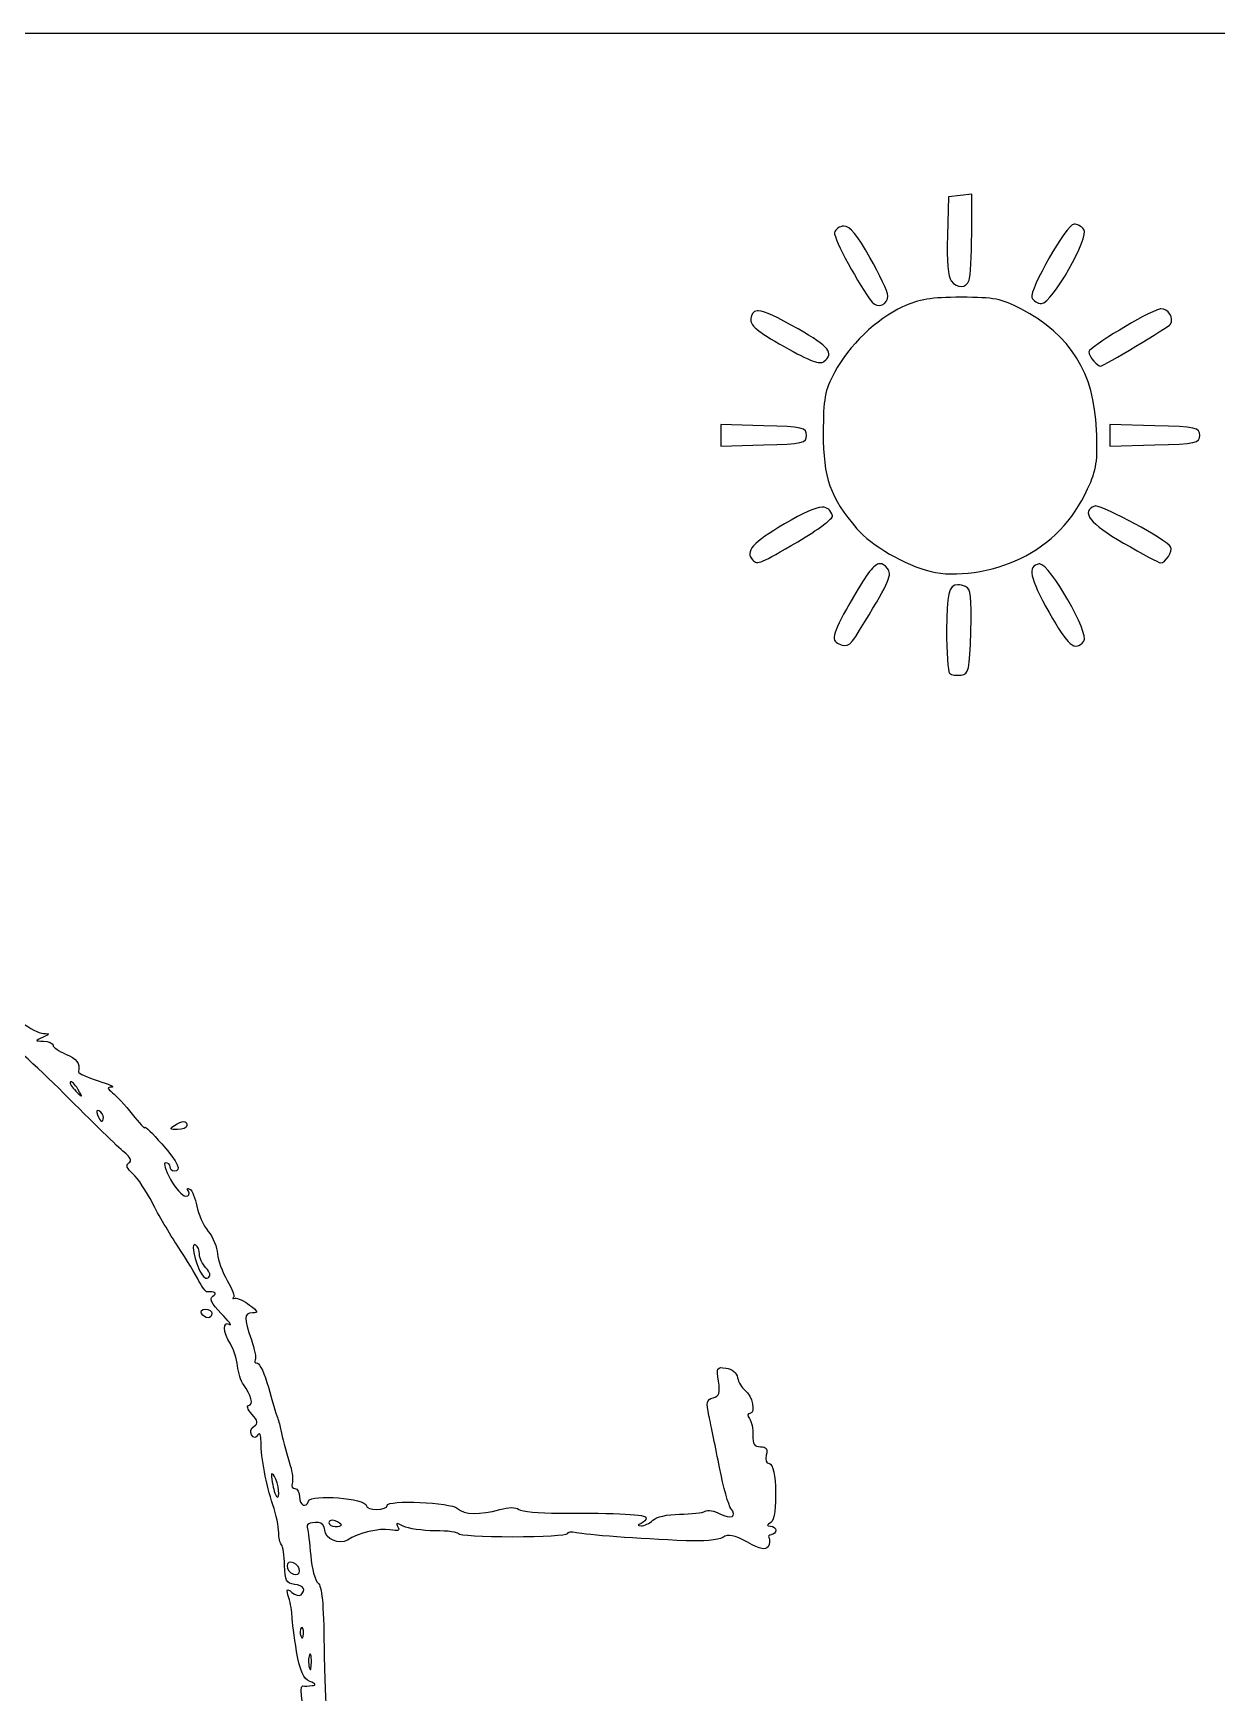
# Model space of a CAD drawing. Extents: x 164 to 448, y 306 to 448.
# Drawn here: x 347.1 to 396.1, y 378.9 to 447.7 of the extents above; entities that cross this region are included whole.
import ezdxf

# ---------------------------------------------------------------- set-up
doc = ezdxf.new("R2010")
doc.units = 0
doc.layers.add('Layer_1', color=7, linetype='CONTINUOUS')

msp = doc.modelspace()

# ---------------------------------------------------------------- linework, layer by layer
at = {"layer": 'Layer_1', "color": 7}
for points in [[(322.837852, 447.655975), (431.177868, 447.655975)], [(385.988117, 440.987613), (385.512066, 440.932054), (385.034513, 440.877912), (384.984624, 439.256324)], [(385.987918, 439.342894), (385.988117, 440.987613)], [(377.147906, 436.153606), (377.147792, 436.153606)], [(393.826337, 436.238844), (393.826507, 436.240063)], [(393.826507, 436.240063), (393.827981, 436.238589)], [(375.590665, 431.444041), (375.590665, 430.998746), (375.590665, 430.553424), (377.367534, 430.603313)], [(377.367534, 431.394321), (375.590665, 431.444041)], [(391.706872, 431.444041), (391.706872, 430.998746), (391.706872, 430.553424), (393.57017, 430.603313)], [(393.57017, 431.394321), (391.706872, 431.444041)], [(391.113723, 428.072343), (391.113609, 428.073619)], [(388.805698, 425.677323), (388.806491, 425.677323)], [(385.41685, 424.813068), (385.41685, 424.811622)], [(348.647584, 404.216391), (348.647896, 404.216646)], [(349.844031, 403.015748), (349.844315, 403.016031)], [(353.994746, 397.093408), (353.994463, 397.093493)], [(357.103389, 387.874828), (357.103106, 387.874828)], [(377.690828, 385.470454), (377.693717, 385.452057)], [(357.888302, 384.303487), (357.888302, 384.303231)], [(358.215477, 381.597959), (358.216328, 381.597959)], [(358.554246, 380.479833), (358.553679, 380.479975)]]:
    msp.add_lwpolyline(points, dxfattribs=at)
for points in [[(380.697109, 439.663493)], [(390.227386, 439.751197)], [(385.554529, 436.716142)], [(379.788917, 428.020894)], [(382.179543, 425.682907)], [(385.416765, 424.813124)], [(353.087235, 402.241011)], [(354.352167, 394.450866)], [(359.619534, 386.033811)]]:
    msp.add_lwpolyline(points, close=True, dxfattribs=at)
for points in [[(380.307458, 439.390998), (380.262954, 439.159691), (381.333203, 437.180542), (381.864586, 436.511112)], [(380.697109, 439.663408), (380.512006, 439.663408), (380.336457, 439.541802), (380.307458, 439.390998)], [(381.772318, 438.364176), (381.2508, 439.282176), (380.934879, 439.663493), (380.697109, 439.663493)], [(385.882469, 437.425398), (385.940296, 437.576202), (385.987918, 438.438898), (385.987918, 439.342894)], [(390.227386, 439.751282), (389.928557, 439.751282), (388.362898, 437.015339), (388.482746, 436.702932)], [(388.885578, 436.45972), (389.31755, 436.461761), (390.888709, 439.223556), (390.633137, 439.531512)], [(390.633137, 439.531512), (390.533074, 439.651984), (390.350239, 439.751197), (390.227386, 439.751197)], [(384.984624, 439.256324), (384.952309, 438.210482), (385.007301, 437.55103), (385.136844, 437.394501)], [(382.516441, 436.780687), (382.513606, 436.937159), (382.178438, 437.649307), (381.772318, 438.364176)], [(385.136844, 437.394501), (385.404435, 437.07223), (385.752302, 437.086261), (385.882469, 437.425398)], [(381.864586, 436.511112), (382.08172, 436.237569), (382.523641, 436.42097), (382.516441, 436.780687)], [(385.554529, 436.716142), (384.294926, 436.71668), (383.828542, 436.640173), (383.128753, 436.31915)], [(388.030139, 436.234195), (387.226602, 436.656161), (386.923068, 436.715518), (385.554529, 436.716142)], [(388.482746, 436.702932), (388.53462, 436.568003), (388.715754, 436.458869), (388.885578, 436.45972)], [(376.838816, 435.840123), (376.797713, 435.553257), (377.071824, 435.321751), (378.215773, 434.675565)], [(377.096485, 436.152132), (376.938595, 436.137959), (376.865745, 436.030809), (376.838816, 435.840123)], [(377.147792, 436.153606), (377.12795, 436.154145), (377.112926, 436.153606), (377.096485, 436.152132)], [(378.797329, 435.406535), (377.920006, 435.908466), (377.423263, 436.145471), (377.147906, 436.153606)], [(383.128753, 436.31915), (382.037357, 435.818721), (380.895987, 434.719956), (380.301619, 433.598939)], [(391.160494, 431.224469), (391.0644, 433.594545), (390.090898, 435.152041), (388.030139, 436.234195)], [(393.769304, 436.230085), (393.225732, 436.087786), (390.852822, 434.647644), (390.846954, 434.456192)], [(393.827981, 436.238589), (393.808139, 436.23737), (393.788863, 436.236945), (393.769304, 436.230085)], [(394.226249, 435.60309), (394.385556, 435.860759), (394.116831, 436.257269), (393.826337, 436.238844)], [(379.869591, 434.05886), (380.295921, 434.41268), (380.096362, 434.663263), (378.797329, 435.406535)], [(391.312687, 433.858479), (391.439112, 433.858479), (394.151924, 435.482872), (394.226249, 435.60309)], [(378.215773, 434.675565), (379.290132, 434.068724), (379.698548, 433.916929), (379.869591, 434.05886)], [(390.846954, 434.456192), (390.84412, 434.356129), (390.934545, 434.180948), (391.049065, 434.066542)], [(391.049065, 434.066542), (391.163301, 433.952022), (391.281789, 433.858479), (391.312687, 433.858479)], [(380.301619, 433.598939), (379.898447, 432.838488), (379.840677, 432.530107), (379.838721, 431.085288)], [(379.142929, 430.998831), (379.142929, 431.319657), (379.011685, 431.348627), (377.367534, 431.394321)], [(379.838721, 431.085288), (379.836113, 429.23812), (380.119351, 428.43515), (381.236173, 427.130192)], [(390.791367, 428.77817), (391.167043, 429.598063), (391.213814, 429.909506), (391.160494, 431.224469)], [(395.433439, 430.998831), (395.433439, 431.320876), (395.301345, 431.348598), (393.57017, 431.394321)], [(377.367534, 430.603313), (379.011827, 430.648951), (379.142929, 430.677865), (379.142929, 430.998831)], [(393.57017, 430.603313), (395.301203, 430.648951), (395.433439, 430.677014), (395.433439, 430.998831)], [(388.006696, 425.895335), (389.255669, 426.49988), (390.192151, 427.469357), (390.791367, 428.77817)], [(379.788917, 428.020894), (379.491449, 428.012391), (379.017411, 427.78902), (378.233263, 427.33097)], [(378.789902, 426.594132), (379.614132, 427.079225), (380.260006, 427.561143), (380.225424, 427.664948)], [(380.225424, 427.664948), (380.145203, 427.905609), (380.020195, 428.027811), (379.788917, 428.020894)], [(391.084413, 428.06795), (390.493616, 427.841178), (390.885704, 427.337008), (392.275332, 426.538658)], [(391.113609, 428.073619), (391.102271, 428.073789), (391.090932, 428.072031), (391.084413, 428.06795)], [(394.241159, 426.368778), (394.049254, 426.6792), (391.484891, 428.066957), (391.113723, 428.072343)], [(378.233263, 427.33097), (376.919631, 426.56366), (376.576016, 426.171288), (376.919291, 425.828013)], [(381.236173, 427.130192), (381.831789, 426.434372), (383.228107, 425.625817), (384.303572, 425.353351)], [(376.919291, 425.828013), (377.115165, 425.632139), (377.245106, 425.684863), (378.789902, 426.594132)], [(392.275332, 426.538658), (393.058828, 426.088602), (393.749263, 425.718028), (393.809046, 425.715449)], [(393.809046, 425.715449), (394.004636, 425.706945), (394.338444, 426.211342), (394.241159, 426.368778)], [(382.179543, 425.682992), (381.942, 425.668819), (381.654595, 425.274094), (381.089679, 424.306063)], [(382.494472, 425.48675), (382.385055, 425.618561), (382.287543, 425.68971), (382.179543, 425.682907)], [(384.303572, 425.353351), (385.27183, 425.108154), (386.860365, 425.339178), (388.006696, 425.895335)], [(388.786649, 425.675877), (388.287468, 425.579783), (388.382627, 425.110989), (389.196794, 423.663165)], [(388.806491, 425.677323), (388.800822, 425.677635), (388.792318, 425.677068), (388.786649, 425.675877)], [(390.633817, 422.466406), (390.890353, 422.775411), (389.236252, 425.660202), (388.805698, 425.677323)], [(381.55405, 423.260164), (382.586372, 424.959562), (382.702876, 425.2356), (382.494472, 425.48675)], [(381.089679, 424.306063), (380.229591, 422.832076), (380.128819, 422.504929), (380.486183, 422.360759)], [(385.41685, 424.811622), (385.031764, 424.825795), (384.948085, 424.372167), (384.948085, 422.949827)], [(385.734643, 424.73262), (385.611052, 424.780243), (385.505603, 424.809439), (385.416765, 424.813124)], [(385.951493, 422.875191), (385.992028, 424.323865), (385.953846, 424.64846), (385.734643, 424.73262)], [(389.196794, 423.663165), (389.979978, 422.270476), (390.270784, 422.028935), (390.633817, 422.466406)], [(380.486183, 422.360759), (380.885187, 422.199751), (380.935474, 422.241704), (381.55405, 423.260164)], [(384.948085, 422.949827), (384.948085, 422.022756), (385.003644, 421.209751), (385.071109, 421.142173)], [(385.547187, 421.069039), (385.87286, 421.115811), (385.906195, 421.258961), (385.951493, 422.875191)], [(385.071109, 421.142173), (385.138573, 421.074709), (385.352589, 421.040976), (385.547187, 421.069039)], [(346.630226, 406.683865), (346.952951, 406.437817), (347.358362, 406.230973), (347.531304, 406.224198)], [(348.382743, 403.735578), (347.232841, 404.892822), (345.980466, 406.003351), (345.599745, 406.20342)], [(347.499272, 406.063191), (347.169036, 405.921175), (347.170963, 405.913805), (347.542642, 405.902183)], [(347.531304, 406.224198), (347.813351, 406.21286), (347.810233, 406.195852), (347.499272, 406.063191)], [(347.542642, 405.902183), (347.756658, 405.893679), (347.932009, 405.821112), (347.932009, 405.737773)], [(347.932009, 405.737773), (347.932009, 405.654435), (348.165584, 405.488891), (348.451174, 405.370687)], [(348.451174, 405.370687), (348.921329, 405.175946), (349.047641, 405.005386), (348.992422, 404.64)], [(348.647896, 404.216646), (348.602542, 404.171291), (348.705723, 403.999512), (348.876935, 403.835187)], [(348.959424, 403.917676), (348.833565, 404.127439), (348.69325, 404.261943), (348.647584, 404.216391)], [(348.992422, 404.64), (348.981083, 404.571685), (349.342727, 404.401606), (349.793974, 404.262709)], [(349.793974, 404.262709), (350.245222, 404.123811), (350.502211, 404.005039), (350.364957, 403.998236)], [(350.872356, 401.310142), (350.653238, 401.487024), (349.532674, 402.578306), (348.382743, 403.735578)], [(348.876935, 403.835187), (349.174942, 403.549739), (349.17857, 403.553424), (348.959424, 403.917676)], [(350.364957, 403.998236), (350.164548, 403.989732), (350.171351, 403.944094), (350.39954, 403.769764)], [(350.39954, 403.769764), (350.555729, 403.650709), (350.920973, 403.250683), (351.211382, 402.880649)], [(349.844315, 403.016031), (349.74652, 403.076409), (349.717323, 403.007528), (349.776, 402.853039)], [(349.776, 402.853039), (349.890803, 402.553247), (350.014961, 402.498397), (350.014961, 402.747307)], [(350.014961, 402.747307), (350.014961, 402.836882), (349.937575, 402.957638), (349.844031, 403.015748)], [(351.211382, 402.880649), (351.501678, 402.510671), (351.739193, 402.262271), (351.739193, 402.328772)], [(351.739193, 402.328772), (351.739193, 402.395386), (352.050721, 402.089811), (352.431386, 401.649817)], [(353.087291, 402.241011), (352.772419, 402.242939), (352.747559, 402.275594), (352.957465, 402.411373)], [(352.957465, 402.411373), (353.292945, 402.628224), (353.47663, 402.628224), (353.47663, 402.411373)], [(353.47663, 402.411373), (353.47663, 402.316413), (353.301449, 402.239594), (353.087235, 402.241011)], [(352.431386, 401.649817), (353.12491, 400.84852), (353.274211, 400.524945), (352.950551, 400.524945)], [(351.070498, 400.864734), (351.207411, 400.949206), (351.144198, 401.090939), (350.872356, 401.310142)], [(351.238876, 400.407307), (350.983191, 400.638331), (350.931628, 400.778816), (351.070498, 400.864734)], [(352.593386, 400.871339), (352.492189, 400.871339), (352.584882, 400.559811), (352.79833, 400.179061)], [(352.777354, 400.698142), (352.777354, 400.793102), (352.694866, 400.871339), (352.593386, 400.871339)], [(352.045757, 399.208649), (351.804813, 399.684557), (351.441723, 400.223906), (351.238876, 400.407307)], [(352.950551, 400.524945), (352.85559, 400.524945), (352.777354, 400.603181), (352.777354, 400.698142)], [(352.79833, 400.179061), (353.012063, 399.798312), (353.294507, 399.486813), (353.425354, 399.486813)], [(353.425354, 399.486813), (353.561417, 399.486813), (353.610456, 399.572986), (353.539874, 399.686655)], [(353.539874, 399.686655), (353.467874, 399.802876), (353.491968, 399.840009), (353.596567, 399.77538)], [(353.596567, 399.77538), (353.695496, 399.714151), (353.826456, 399.398542), (353.887373, 399.074031)], [(353.108636, 397.38994), (352.764907, 397.91435), (352.286674, 398.732712), (352.045757, 399.208649)], [(353.887373, 399.074031), (353.948601, 398.749436), (354.1612, 398.276589), (354.360362, 398.023285)], [(354.360362, 398.023285), (354.559921, 397.769868), (354.73326, 397.352948), (354.746186, 397.096639)], [(353.974706, 395.970491), (353.841761, 396.226743), (353.452365, 396.865559), (353.108636, 397.38994)], [(353.85103, 397.461203), (353.662526, 397.577707), (353.722054, 397.084876), (353.969802, 396.473953)], [(353.994463, 397.093493), (353.994463, 397.246847), (353.92955, 397.412447), (353.85103, 397.461203)], [(354.265455, 396.51514), (354.116636, 396.679833), (353.994746, 396.940025), (353.994746, 397.093408)], [(354.746186, 397.096639), (354.760359, 396.840387), (354.939225, 396.343559), (355.146041, 395.992687)], [(353.969802, 396.473953), (354.080069, 396.20211), (354.248447, 396.037984), (354.351628, 396.101707)], [(354.320872, 395.516665), (354.263329, 395.508161), (354.107424, 395.713956), (353.974706, 395.970491)], [(354.351628, 396.101707), (354.474369, 396.177109), (354.445455, 396.31629), (354.265455, 396.51514)], [(355.146041, 395.992687), (355.35297, 395.641701), (355.469445, 395.323795), (355.40456, 395.286094)], [(354.555581, 395.345169), (354.745786, 395.465924), (354.627298, 395.552098), (354.320872, 395.516665)], [(354.90172, 394.624148), (354.491745, 395.049373), (354.397946, 395.245049), (354.555581, 395.345169)], [(355.40456, 395.286094), (355.339647, 395.24811), (355.368844, 395.235638), (355.470324, 395.257748)], [(355.470324, 395.257748), (355.571237, 395.280425), (355.843987, 395.152016), (356.076003, 394.97366)], [(354.082309, 394.624063), (354.023631, 394.719024), (354.096482, 394.79726), (354.245017, 394.79726)], [(354.352167, 394.450866), (354.262592, 394.450866), (354.141269, 394.529102), (354.082309, 394.624063)], [(354.245017, 394.79726), (354.393553, 394.79726), (354.514876, 394.719024), (354.514876, 394.624063)], [(354.514876, 394.624063), (354.514876, 394.529102), (354.441175, 394.450866), (354.352167, 394.450866)], [(355.247915, 394.168706), (355.36697, 394.09869), (355.211631, 394.303068), (354.90172, 394.624148)], [(356.195058, 394.645465), (355.834803, 394.639795), (355.826526, 394.435984), (356.149704, 393.528189)], [(356.076003, 394.97366), (356.420554, 394.708904), (356.442409, 394.648696), (356.195058, 394.645465)], [(355.277395, 393.361852), (354.968561, 393.843997), (354.950447, 394.345191), (355.247915, 394.168706)], [(355.573474, 392.459386), (355.545128, 392.74492), (355.412466, 393.151068), (355.277395, 393.361852)], [(356.149704, 393.528189), (356.282932, 393.153761), (356.352948, 392.783811), (356.304759, 392.706113)], [(356.304759, 392.706113), (356.256853, 392.628161), (356.296255, 392.564665), (356.396034, 392.564665)], [(356.396034, 392.564665), (356.49383, 392.564665), (356.698746, 392.116904), (356.85074, 391.569619)], [(355.820939, 391.68068), (355.712939, 391.823263), (355.601537, 392.173909), (355.573474, 392.459386)], [(375.497379, 391.819124), (375.406104, 392.37874), (375.429915, 392.419134), (375.812082, 392.364907)], [(375.812082, 392.364907), (376.057562, 392.330324), (376.251055, 392.168183), (376.29006, 391.964542)], [(376.29006, 391.964542), (376.325776, 391.776605), (376.464107, 391.542917), (376.596768, 391.445348)], [(356.038072, 390.815405), (356.250387, 390.815405), (356.137852, 391.262372), (355.820939, 391.68068)], [(356.85074, 391.569619), (357.002677, 391.022277), (357.171225, 390.457701), (357.22582, 390.31492)], [(375.276277, 391.131298), (375.535647, 391.198762), (375.576778, 391.328306), (375.497379, 391.819124)], [(376.596768, 391.445348), (376.895937, 391.225663), (377.054592, 390.489222), (376.80313, 390.489222)], [(356.166482, 390.458693), (355.989033, 390.655134), (355.931206, 390.815405), (356.038072, 390.815405)], [(375.104781, 390.379181), (374.978072, 390.954898), (375.0016, 391.059468), (375.276277, 391.131298)], [(376.80313, 390.489222), (376.685209, 390.489222), (376.676705, 390.410986), (376.780453, 390.272939)], [(356.156561, 389.604869), (356.084561, 389.721657), (356.128214, 389.879546), (356.257757, 389.958917)], [(356.257757, 389.958917), (356.444277, 390.074003), (356.426135, 390.171798), (356.166482, 390.458693)], [(357.22582, 390.31492), (357.279962, 390.172337), (357.345442, 389.938507), (357.371237, 389.795783)], [(357.371237, 389.795783), (357.427363, 389.485304), (357.548119, 389.027962), (357.759187, 388.3248)], [(375.544236, 388.239562), (375.383511, 389.04857), (375.185568, 390.011414), (375.104781, 390.379181)], [(376.780453, 390.272939), (376.869178, 390.153883), (376.933241, 389.842469), (376.923319, 389.580661)], [(356.413946, 389.5992), (356.316151, 389.440743), (356.256624, 389.441877), (356.156561, 389.604869)], [(356.547175, 389.314885), (356.541506, 389.597783), (356.487647, 389.718), (356.413946, 389.5992)], [(357.036236, 386.698507), (356.753055, 387.553748), (356.555849, 388.609455), (356.547175, 389.314885)], [(376.923319, 389.580661), (376.909146, 389.221115), (376.986249, 389.104753), (377.236718, 389.104753)], [(377.236718, 389.104753), (377.482482, 389.104753), (377.544305, 389.015745), (377.477379, 388.758643)], [(377.477379, 388.758643), (377.422387, 388.547745), (377.47171, 388.412476), (377.605222, 388.412476)], [(377.605222, 388.412476), (377.915474, 388.412476), (377.969644, 386.157317), (377.663899, 385.963398)], [(357.103106, 387.874828), (356.972712, 388.069569), (356.949468, 388.010324), (357.01183, 387.637285)], [(357.188428, 387.046035), (357.356806, 386.877373), (357.282255, 387.608173), (357.103389, 387.874828)], [(357.759187, 388.3248), (357.84536, 388.039209), (357.881927, 387.708265), (357.840825, 387.589294)], [(376.013852, 386.548072), (375.916056, 386.669395), (375.704932, 387.430498), (375.544236, 388.239562)], [(357.01183, 387.637285), (357.057184, 387.363742), (357.136838, 387.097795), (357.188428, 387.046035)], [(357.840825, 387.589294), (357.800856, 387.470239), (357.849329, 387.373011), (357.954211, 387.373011)], [(357.954211, 387.373011), (358.057392, 387.373011), (358.141581, 387.217389), (358.141581, 387.026844)], [(358.141581, 387.026844), (358.141581, 386.671578), (358.41314, 386.545181), (358.516661, 386.85223)], [(358.516661, 386.85223), (358.616441, 387.149443), (360.910576, 386.9676), (360.910576, 386.662309)], [(357.281717, 385.559206), (357.281717, 385.778041), (357.171449, 386.290658), (357.036236, 386.698507)], [(360.910576, 386.662309), (360.910576, 386.577269), (361.1056, 386.507254), (361.343341, 386.507254)], [(361.343341, 386.507254), (361.581452, 386.507254), (361.776163, 386.581805), (361.776163, 386.67223)], [(361.776163, 386.67223), (361.776163, 386.918844), (364.414623, 386.808293), (364.687174, 386.55034)], [(364.687174, 386.55034), (364.961852, 386.290403), (365.631452, 386.272828), (366.436349, 386.503285)], [(366.436349, 386.503285), (366.807433, 386.609868), (367.100677, 386.612135), (367.224069, 386.511789)], [(367.224069, 386.511789), (367.332352, 386.422214), (368.078034, 386.351065), (368.881543, 386.354466)], [(368.881543, 386.354466), (371.39593, 386.36297), (372.505637, 386.30486), (372.505637, 386.159443)], [(373.888378, 386.309679), (374.366894, 386.315348), (374.843511, 386.368923), (374.947458, 386.432986)], [(374.947458, 386.432986), (375.051489, 386.497049), (375.323899, 386.449994), (375.552371, 386.327254)], [(375.552371, 386.327254), (376.016261, 386.078939), (376.286913, 386.208482), (376.013852, 386.548072)], [(358.927398, 385.970542), (358.52794, 385.970542), (358.402734, 385.900526), (358.467307, 385.710888)], [(358.467307, 385.710888), (358.498205, 385.615928), (358.561701, 385.10949), (358.605354, 384.586016)], [(359.187052, 385.644529), (359.187052, 385.823679), (359.070265, 385.970542), (358.927398, 385.970542)], [(359.619534, 386.033811), (359.476668, 386.088803), (359.35988, 386.056488), (359.35988, 385.965496)], [(359.35988, 385.965496), (359.35988, 385.87337), (359.476668, 385.797685), (359.619534, 385.797685)], [(359.879187, 385.866), (359.879187, 385.903417), (359.7624, 385.979102), (359.619534, 386.033811)], [(359.619534, 385.797685), (359.7624, 385.797685), (359.879187, 385.827732), (359.879187, 385.866)], [(361.888384, 385.663096), (361.461402, 385.74445), (360.578409, 385.533553), (360.125603, 385.241953)], [(362.220435, 385.789521), (362.317946, 385.631348), (362.228939, 385.597616), (361.888384, 385.663096)], [(362.442671, 385.815033), (362.166576, 385.963002), (362.116857, 385.957332), (362.220435, 385.789521)], [(363.76149, 385.624828), (363.231751, 385.624828), (362.638261, 385.709868), (362.442671, 385.815033)], [(372.289637, 385.931537), (372.124661, 385.864923), (372.127779, 385.840828), (372.303811, 385.830624)], [(372.505637, 386.159443), (372.505637, 386.082057), (372.408409, 385.979443), (372.289637, 385.931537)], [(372.303811, 385.830624), (372.429386, 385.82212), (372.641615, 385.926435), (372.775382, 386.059946)], [(372.775382, 386.059946), (372.916831, 386.201962), (373.380466, 386.30571), (373.888378, 386.309679)], [(377.663899, 385.963398), (377.490702, 385.853414), (377.489568, 385.821383), (377.65823, 385.819398)], [(377.65823, 385.819398), (377.777285, 385.817726), (377.87423, 385.738611), (377.87423, 385.64365)], [(357.397087, 385.045852), (357.333024, 385.109915), (357.281717, 385.3404), (357.281717, 385.559206)], [(357.52663, 384.19492), (357.518126, 384.59931), (357.460016, 384.982214), (357.397087, 385.045852)], [(360.125603, 385.241953), (359.803814, 385.034457), (359.187052, 385.298646), (359.187052, 385.644529)], [(364.724617, 385.495285), (364.724617, 385.566435), (364.29137, 385.624828), (363.76149, 385.624828)], [(366.974362, 385.365458), (365.737039, 385.365458), (364.724617, 385.424135), (364.724617, 385.495285)], [(369.224107, 385.498403), (369.224107, 385.425553), (368.211713, 385.365458), (366.974362, 385.365458)], [(369.613389, 385.543757), (369.399657, 385.591663), (369.224107, 385.572104), (369.224107, 385.498403)], [(374.156135, 385.209468), (372.13526, 385.295641), (370.025263, 385.45098), (369.613389, 385.543757)], [(375.67525, 385.348082), (375.504038, 385.241783), (374.831235, 385.180554), (374.156135, 385.209468)], [(376.701676, 385.146255), (376.139027, 385.453219), (375.91611, 385.497071), (375.67525, 385.348082)], [(377.550567, 384.965121), (377.453339, 384.807515), (377.238076, 384.85372), (376.701676, 385.146255)], [(377.693717, 385.452057), (377.592803, 385.452057), (377.548866, 385.389694), (377.595921, 385.314009)], [(377.595921, 385.314009), (377.642976, 385.237757), (377.621433, 385.081002), (377.550567, 384.965121)], [(377.87423, 385.64365), (377.87423, 385.54869), (377.791741, 385.470454), (377.690828, 385.470454)], [(357.888302, 384.303231), (357.736082, 384.361909), (357.628649, 384.305471), (357.628649, 384.167452)], [(358.147956, 383.96829), (358.147956, 384.097833), (358.031452, 384.248636), (357.888302, 384.303487)], [(358.605354, 384.586016), (358.649575, 384.062513), (358.785354, 383.556331), (358.90852, 383.461143)], [(357.930113, 383.404422), (357.59897, 383.451477), (357.53862, 383.569115), (357.52663, 384.19492)], [(357.628649, 384.167452), (357.628649, 384.037909), (357.745153, 383.887106), (357.888302, 383.832227)], [(357.888302, 383.832227), (358.040523, 383.77355), (358.147956, 383.830583), (358.147956, 383.96829)], [(357.700989, 382.853877), (357.586186, 383.226633), (357.603761, 383.256822), (357.829682, 383.071861)], [(357.829682, 383.071861), (357.973965, 382.95394), (358.143052, 382.908302), (358.205641, 382.970948)], [(358.205641, 382.970948), (358.421641, 383.186665), (358.31846, 383.34926), (357.930113, 383.404422)], [(358.90852, 383.461143), (359.070945, 383.335569), (359.139827, 382.606724), (359.159386, 380.806356)], [(357.831383, 382.075143), (357.832687, 382.265348), (357.77469, 382.615937), (357.700989, 382.853877)], [(358.023005, 380.628709), (357.915855, 381.233849), (357.829398, 381.88474), (357.831383, 382.075143)], [(358.216328, 381.597959), (358.158501, 381.540132), (358.152265, 381.39103), (358.202154, 381.266306)], [(358.306753, 381.370904), (358.315257, 381.553455), (358.271036, 381.655502), (358.215477, 381.597959)], [(358.202154, 381.266306), (358.257146, 381.128258), (358.298532, 381.169077), (358.306753, 381.370904)], [(358.571565, 379.385036), (358.301991, 379.494454), (358.171172, 379.790957), (358.023005, 380.628709)], [(358.553679, 380.479975), (358.506624, 380.362904), (358.503222, 380.129216), (358.548009, 379.960809)], [(358.548009, 379.960809), (358.592513, 379.792431), (358.630498, 379.887959), (358.634183, 380.173691)], [(358.634183, 380.173691), (358.639852, 380.459282), (358.603285, 380.596989), (358.554246, 380.479833)], [(359.159386, 380.806356), (359.173559, 379.441361), (359.230535, 378.253757), (359.28326, 378.167216)], [(358.553367, 377.791909), (358.329997, 377.937609), (358.07658, 379.230265), (358.277272, 379.1988)], [(358.277272, 379.1988), (358.348422, 379.187461), (358.522753, 379.190296), (358.665676, 379.210139)], [(358.665676, 379.210139), (358.845109, 379.232816), (358.816195, 379.28554), (358.571565, 379.385036)]]:
    msp.add_open_spline(points, degree=3, dxfattribs=at)

doc.saveas('drawing.dxf')
